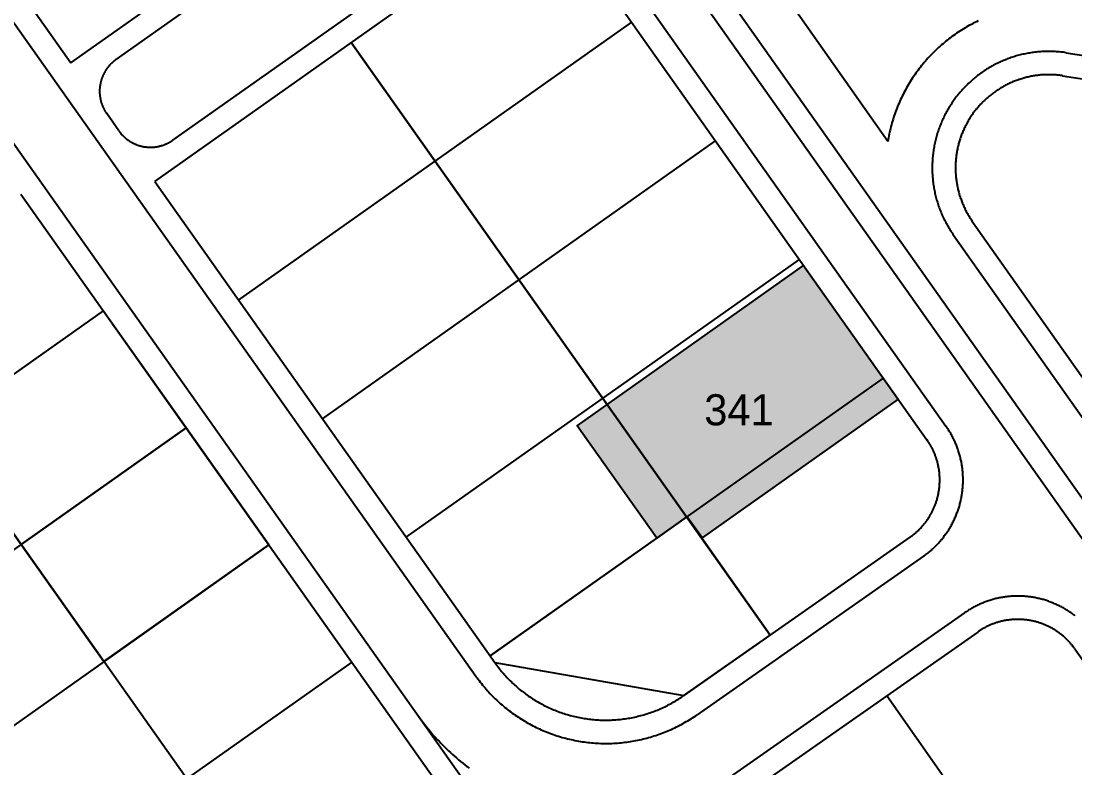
# Model space of a CAD drawing. Header units: metres. Extents: x 680594 to 684853, y 828874 to 830078.
# Drawn here: x 681074.2 to 681209.9, y 829578 to 829674.2 of the extents above; entities that cross this region are included whole.
import ezdxf
from ezdxf.enums import TextEntityAlignment as Align

# ---------------------------------------------------------------- set-up
doc = ezdxf.new("R2010")
doc.units = ezdxf.units.M
for name, color, linetype in [('PLOT_LINES', 7, 'Continuous'), ('PLOT_NUMBERS', 7, 'Continuous'), ('SELECTED_PLOTS', 3, 'Continuous')]:
    doc.layers.add(name, color=color, linetype=linetype)

msp = doc.modelspace()

# ---------------------------------------------------------------- hatches: boundary and pattern name
at = {"layer": 'SELECTED_PLOTS'}
h = msp.add_hatch(color=3, dxfattribs=at)
h.dxf.hatch_style = 1
h.paths.add_polyline_path([(681161.85, 829607.64), (681159.97, 829610.3), (681159.9, 829610.4), (681159.87, 829610.38), (681156.01, 829607.62), (681145.77, 829622.07), (681174.91, 829642.72), (681187.1, 829625.52)])

# ---------------------------------------------------------------- linework, layer by layer
at = {"layer": 'PLOT_LINES'}
for points in [[(681126.78, 829731.66), (681421.66, 829314.5)], [(681124.27, 829730.01), (681419.09, 829312.94)], [(681119.37, 829726.56), (681193.25, 829622.03)], [(681080.59, 829668.81), (681131.22, 829704.6)], [(681086.41, 829669.24), (681128.87, 829699.26)], [(681062.87, 829693.88), (681080.59, 829668.81)], [(681060.42, 829692.15), (681132.73, 829589.85)], [(681091.39, 829653.54), (681142.01, 829689.33)], [(681142.01, 829689.33), (681190.8, 829620.3)], [(681093.74, 829658.87), (681136.2, 829688.89)], [(681053.07, 829686.95), (681133.21, 829573.58)], [(681185.76, 829658.7), (681166.87, 829685.57)], [(681197.39, 829674.23), (681197.17, 829674.12), (681196.95, 829674.01), (681196.73, 829673.9), (681196.52, 829673.78), (681196.3, 829673.67), (681196.08, 829673.55), (681195.87, 829673.42), (681195.66, 829673.3), (681195.45, 829673.17), (681195.24, 829673.04), (681195.03, 829672.91), (681194.83, 829672.77), (681194.62, 829672.63), (681194.42, 829672.49), (681194.22, 829672.35), (681194.02, 829672.21), (681193.83, 829672.06), (681193.63, 829671.91), (681193.44, 829671.76), (681193.24, 829671.6), (681193.05, 829671.45), (681192.87, 829671.29), (681192.68, 829671.13), (681192.5, 829670.97), (681192.31, 829670.8), (681192.13, 829670.63), (681191.95, 829670.46), (681191.78, 829670.29), (681191.6, 829670.12), (681191.43, 829669.94), (681191.26, 829669.77), (681191.09, 829669.59), (681190.92, 829669.41), (681190.76, 829669.22), (681190.6, 829669.04), (681190.44, 829668.85), (681190.28, 829668.66), (681190.12, 829668.47), (681189.97, 829668.28), (681189.82, 829668.09), (681189.67, 829667.89), (681189.53, 829667.69), (681189.38, 829667.49), (681189.24, 829667.29), (681189.1, 829667.09), (681188.96, 829666.88), (681188.83, 829666.68), (681188.7, 829666.47), (681188.57, 829666.26), (681188.44, 829666.05), (681188.32, 829665.84), (681188.19, 829665.62), (681188.07, 829665.41), (681187.96, 829665.19), (681187.84, 829664.98), (681187.73, 829664.76), (681187.62, 829664.54), (681187.51, 829664.31), (681187.41, 829664.09), (681187.31, 829663.87), (681187.21, 829663.64), (681187.11, 829663.42), (681187.02, 829663.19), (681186.93, 829662.96), (681186.84, 829662.73), (681186.75, 829662.5), (681186.67, 829662.27), (681186.59, 829662.04), (681186.51, 829661.8), (681186.44, 829661.57), (681186.36, 829661.33), (681186.3, 829661.1), (681186.23, 829660.86), (681186.16, 829660.62), (681186.1, 829660.38), (681186.05, 829660.14), (681185.99, 829659.9), (681185.94, 829659.66), (681185.89, 829659.42), (681185.84, 829659.18), (681185.8, 829658.94), (681185.76, 829658.7)], [(681102.18, 829638.27), (681152.81, 829674.06)], [(681116.7, 829671.43), (681170.63, 829595.14)], [(681170.63, 829595.14), (681116.7, 829671.43)], [(681208.72, 829670.13), (681208.55, 829670.16), (681208.37, 829670.18), (681208.2, 829670.2), (681208.03, 829670.22), (681207.85, 829670.24), (681207.68, 829670.25), (681207.5, 829670.26), (681207.33, 829670.27), (681207.15, 829670.28), (681206.98, 829670.29), (681206.8, 829670.3), (681206.63, 829670.3), (681206.45, 829670.3), (681206.28, 829670.3), (681206.1, 829670.29), (681205.93, 829670.29), (681205.75, 829670.28), (681205.58, 829670.27), (681205.4, 829670.26), (681205.23, 829670.25), (681205.05, 829670.23), (681204.88, 829670.21), (681204.7, 829670.19), (681204.53, 829670.17), (681204.36, 829670.15), (681204.18, 829670.12), (681204.01, 829670.09), (681203.84, 829670.06), (681203.67, 829670.03), (681203.49, 829670), (681203.32, 829669.96), (681203.15, 829669.93), (681202.98, 829669.89), (681202.81, 829669.84), (681202.64, 829669.8), (681202.47, 829669.75), (681202.3, 829669.71), (681202.13, 829669.66), (681201.97, 829669.6), (681201.8, 829669.55), (681201.63, 829669.5), (681201.47, 829669.44), (681201.3, 829669.38), (681201.14, 829669.32), (681200.98, 829669.25), (681200.81, 829669.19), (681200.65, 829669.12), (681200.49, 829669.05), (681200.33, 829668.98), (681200.17, 829668.91), (681200.01, 829668.83), (681199.86, 829668.76), (681199.7, 829668.68), (681199.54, 829668.6), (681199.39, 829668.52), (681199.23, 829668.43), (681199.08, 829668.35), (681198.93, 829668.26), (681198.78, 829668.17), (681198.63, 829668.08), (681198.48, 829667.99), (681198.33, 829667.89), (681198.19, 829667.8), (681198.04, 829667.7), (681197.9, 829667.6), (681197.75, 829667.5), (681197.61, 829667.4), (681197.47, 829667.29), (681197.33, 829667.19), (681197.19, 829667.08), (681197.06, 829666.97), (681196.92, 829666.86), (681196.79, 829666.75), (681196.65, 829666.63), (681196.52, 829666.52), (681196.39, 829666.4), (681196.26, 829666.28), (681196.13, 829666.16), (681196.01, 829666.04), (681195.88, 829665.92), (681195.76, 829665.79), (681195.64, 829665.67), (681195.52, 829665.54), (681195.4, 829665.41), (681195.28, 829665.28), (681195.17, 829665.15), (681195.05, 829665.02), (681194.94, 829664.88), (681194.83, 829664.75), (681194.72, 829664.61), (681194.61, 829664.47), (681194.5, 829664.33), (681194.4, 829664.19), (681194.3, 829664.05), (681194.19, 829663.91), (681194.09, 829663.76), (681194, 829663.62), (681193.9, 829663.47), (681193.81, 829663.32), (681193.71, 829663.17), (681193.62, 829663.02), (681193.53, 829662.87), (681193.44, 829662.72), (681193.36, 829662.57), (681193.27, 829662.42), (681193.19, 829662.26), (681193.11, 829662.11), (681193.03, 829661.95), (681192.96, 829661.79), (681192.88, 829661.63), (681192.81, 829661.47), (681192.74, 829661.31), (681192.67, 829661.15), (681192.6, 829660.99), (681192.54, 829660.83), (681192.47, 829660.67), (681192.41, 829660.5), (681192.35, 829660.34), (681192.29, 829660.17), (681192.24, 829660.01), (681192.18, 829659.84), (681192.13, 829659.67), (681192.08, 829659.5), (681192.03, 829659.33), (681191.99, 829659.17), (681191.94, 829659), (681191.9, 829658.83), (681191.86, 829658.66), (681191.82, 829658.48), (681191.79, 829658.31), (681191.75, 829658.14), (681191.72, 829657.97), (681191.69, 829657.8), (681191.66, 829657.62), (681191.63, 829657.45), (681191.61, 829657.28), (681191.59, 829657.1), (681191.57, 829656.93), (681191.55, 829656.75), (681191.53, 829656.58), (681191.52, 829656.41), (681191.51, 829656.23), (681191.5, 829656.06), (681191.49, 829655.88), (681191.48, 829655.71), (681191.48, 829655.53), (681191.48, 829655.36), (681191.48, 829655.18), (681191.48, 829655.01), (681191.49, 829654.83), (681191.49, 829654.65), (681191.5, 829654.48), (681191.51, 829654.3), (681191.52, 829654.13), (681191.54, 829653.96), (681191.56, 829653.78), (681191.57, 829653.61), (681191.6, 829653.43), (681191.62, 829653.26), (681191.64, 829653.09), (681191.67, 829652.91), (681191.7, 829652.74), (681191.73, 829652.57), (681191.76, 829652.4), (681191.8, 829652.22), (681191.83, 829652.05), (681191.87, 829651.88), (681191.91, 829651.71), (681191.96, 829651.54), (681192, 829651.37), (681192.05, 829651.2), (681192.1, 829651.03), (681192.15, 829650.87), (681192.2, 829650.7), (681192.26, 829650.53), (681192.31, 829650.37), (681192.37, 829650.2), (681192.43, 829650.04), (681192.49, 829649.87), (681192.56, 829649.71), (681192.62, 829649.55), (681192.69, 829649.39), (681192.76, 829649.23), (681192.83, 829649.07), (681192.91, 829648.91), (681192.98, 829648.75), (681193.06, 829648.59), (681193.14, 829648.44), (681193.22, 829648.28), (681193.3, 829648.13), (681193.39, 829647.97), (681193.48, 829647.82), (681193.56, 829647.67), (681193.65, 829647.52), (681193.75, 829647.37), (681193.84, 829647.22), (681193.93, 829647.08), (681194.03, 829646.93), (681194.13, 829646.78), (681194.23, 829646.64)], [(681208.72, 829670.13), (681496.08, 829626.68)], [(681086.41, 829669.24), (681086.36, 829669.21), (681086.31, 829669.18), (681086.27, 829669.14), (681086.22, 829669.1), (681086.17, 829669.07), (681086.13, 829669.03), (681086.08, 829668.99), (681086.04, 829668.96), (681085.99, 829668.92), (681085.95, 829668.88), (681085.91, 829668.84), (681085.86, 829668.8), (681085.82, 829668.76), (681085.78, 829668.72), (681085.74, 829668.68), (681085.7, 829668.64), (681085.66, 829668.59), (681085.62, 829668.55), (681085.58, 829668.51), (681085.54, 829668.46), (681085.5, 829668.42), (681085.46, 829668.37), (681085.42, 829668.33), (681085.39, 829668.28), (681085.35, 829668.24), (681085.31, 829668.19), (681085.28, 829668.14), (681085.24, 829668.1), (681085.21, 829668.05), (681085.18, 829668), (681085.14, 829667.95), (681085.11, 829667.9), (681085.08, 829667.85), (681085.05, 829667.8), (681085.02, 829667.75), (681084.99, 829667.7), (681084.96, 829667.65), (681084.93, 829667.6), (681084.9, 829667.55), (681084.87, 829667.5), (681084.85, 829667.45), (681084.82, 829667.4), (681084.79, 829667.34), (681084.77, 829667.29), (681084.74, 829667.24), (681084.72, 829667.18), (681084.7, 829667.13), (681084.67, 829667.08), (681084.65, 829667.02), (681084.63, 829666.97), (681084.61, 829666.91), (681084.59, 829666.86), (681084.57, 829666.8), (681084.55, 829666.75), (681084.53, 829666.69), (681084.51, 829666.63), (681084.5, 829666.58), (681084.48, 829666.52), (681084.47, 829666.47), (681084.45, 829666.41), (681084.44, 829666.35), (681084.42, 829666.3), (681084.41, 829666.24), (681084.4, 829666.18), (681084.39, 829666.12), (681084.38, 829666.07), (681084.37, 829666.01), (681084.36, 829665.95), (681084.35, 829665.89), (681084.34, 829665.83), (681084.33, 829665.78), (681084.32, 829665.72), (681084.32, 829665.66), (681084.31, 829665.6), (681084.31, 829665.54), (681084.3, 829665.48), (681084.3, 829665.43), (681084.3, 829665.37), (681084.3, 829665.31), (681084.29, 829665.25), (681084.29, 829665.19), (681084.29, 829665.13), (681084.29, 829665.07), (681084.3, 829665.02), (681084.3, 829664.96), (681084.3, 829664.9), (681084.3, 829664.84), (681084.31, 829664.78), (681084.31, 829664.72), (681084.32, 829664.66), (681084.32, 829664.61), (681084.33, 829664.55), (681084.34, 829664.49), (681084.35, 829664.43), (681084.36, 829664.37), (681084.37, 829664.32), (681084.38, 829664.26), (681084.39, 829664.2), (681084.4, 829664.14), (681084.41, 829664.09), (681084.42, 829664.03), (681084.44, 829663.97), (681084.45, 829663.92), (681084.47, 829663.86), (681084.48, 829663.8), (681084.5, 829663.75), (681084.51, 829663.69), (681084.53, 829663.63), (681084.55, 829663.58), (681084.57, 829663.52), (681084.59, 829663.47), (681084.61, 829663.41), (681084.63, 829663.36), (681084.65, 829663.3), (681084.67, 829663.25), (681084.7, 829663.19), (681084.72, 829663.14), (681084.74, 829663.09), (681084.77, 829663.03), (681084.79, 829662.98), (681084.82, 829662.93), (681084.85, 829662.88), (681084.87, 829662.82), (681084.9, 829662.77), (681084.93, 829662.72), (681084.96, 829662.67), (681084.99, 829662.62), (681085.02, 829662.57), (681085.05, 829662.52), (681085.08, 829662.47), (681085.11, 829662.42), (681085.14, 829662.37), (681085.18, 829662.32), (681085.21, 829662.28)], [(681208.27, 829667.16), (681208.13, 829667.18), (681208, 829667.2), (681207.86, 829667.22), (681207.72, 829667.23), (681207.58, 829667.25), (681207.44, 829667.26), (681207.3, 829667.27), (681207.16, 829667.28), (681207.02, 829667.29), (681206.88, 829667.29), (681206.74, 829667.3), (681206.6, 829667.3), (681206.46, 829667.3), (681206.32, 829667.3), (681206.18, 829667.3), (681206.04, 829667.29), (681205.9, 829667.28), (681205.76, 829667.28), (681205.62, 829667.27), (681205.48, 829667.26), (681205.34, 829667.24), (681205.2, 829667.23), (681205.06, 829667.21), (681204.92, 829667.2), (681204.78, 829667.18), (681204.64, 829667.16), (681204.5, 829667.14), (681204.37, 829667.11), (681204.23, 829667.09), (681204.09, 829667.06), (681203.95, 829667.03), (681203.82, 829667), (681203.68, 829666.97), (681203.54, 829666.93), (681203.41, 829666.9), (681203.27, 829666.86), (681203.14, 829666.82), (681203, 829666.78), (681202.87, 829666.74), (681202.74, 829666.7), (681202.6, 829666.66), (681202.47, 829666.61), (681202.34, 829666.56), (681202.21, 829666.51), (681202.08, 829666.46), (681201.95, 829666.41), (681201.82, 829666.36), (681201.69, 829666.3), (681201.56, 829666.24), (681201.43, 829666.19), (681201.31, 829666.13), (681201.18, 829666.07), (681201.05, 829666), (681200.93, 829665.94), (681200.81, 829665.87), (681200.68, 829665.81), (681200.56, 829665.74), (681200.44, 829665.67), (681200.32, 829665.6), (681200.2, 829665.52), (681200.08, 829665.45), (681199.96, 829665.37), (681199.84, 829665.3), (681199.73, 829665.22), (681199.61, 829665.14), (681199.5, 829665.06), (681199.38, 829664.98), (681199.27, 829664.89), (681199.16, 829664.81), (681199.05, 829664.72), (681198.94, 829664.64), (681198.83, 829664.55), (681198.72, 829664.46), (681198.62, 829664.37), (681198.51, 829664.27), (681198.41, 829664.18), (681198.3, 829664.08), (681198.2, 829663.99), (681198.1, 829663.89), (681198, 829663.79), (681197.9, 829663.69), (681197.81, 829663.59), (681197.71, 829663.49), (681197.61, 829663.39), (681197.52, 829663.28), (681197.43, 829663.18), (681197.34, 829663.07), (681197.25, 829662.96), (681197.16, 829662.86), (681197.07, 829662.75), (681196.98, 829662.64), (681196.9, 829662.52), (681196.81, 829662.41), (681196.73, 829662.3), (681196.65, 829662.18), (681196.57, 829662.07), (681196.49, 829661.95), (681196.42, 829661.84), (681196.34, 829661.72), (681196.27, 829661.6), (681196.19, 829661.48), (681196.12, 829661.36), (681196.05, 829661.24), (681195.98, 829661.12), (681195.92, 829660.99), (681195.85, 829660.87), (681195.79, 829660.74), (681195.72, 829660.62), (681195.66, 829660.49), (681195.6, 829660.37), (681195.54, 829660.24), (681195.49, 829660.11), (681195.43, 829659.98), (681195.38, 829659.85), (681195.32, 829659.72), (681195.27, 829659.59), (681195.22, 829659.46), (681195.18, 829659.33), (681195.13, 829659.2), (681195.08, 829659.06), (681195.04, 829658.93), (681195, 829658.8), (681194.96, 829658.66), (681194.92, 829658.53), (681194.88, 829658.39), (681194.85, 829658.26), (681194.82, 829658.12), (681194.78, 829657.98), (681194.75, 829657.85), (681194.72, 829657.71), (681194.7, 829657.57), (681194.67, 829657.44), (681194.65, 829657.3), (681194.62, 829657.16), (681194.6, 829657.02), (681194.58, 829656.88), (681194.57, 829656.74), (681194.55, 829656.6), (681194.54, 829656.46), (681194.52, 829656.32), (681194.51, 829656.18), (681194.5, 829656.04), (681194.49, 829655.9), (681194.49, 829655.76), (681194.48, 829655.62), (681194.48, 829655.48), (681194.48, 829655.34), (681194.48, 829655.2), (681194.48, 829655.06), (681194.48, 829654.92), (681194.49, 829654.78), (681194.5, 829654.64), (681194.51, 829654.5), (681194.52, 829654.36), (681194.53, 829654.22), (681194.54, 829654.08), (681194.56, 829653.95), (681194.57, 829653.81), (681194.59, 829653.67), (681194.61, 829653.53), (681194.63, 829653.39), (681194.65, 829653.25), (681194.68, 829653.11), (681194.71, 829652.98), (681194.73, 829652.84), (681194.76, 829652.7), (681194.79, 829652.56), (681194.83, 829652.43), (681194.86, 829652.29), (681194.9, 829652.16), (681194.94, 829652.02), (681194.97, 829651.89), (681195.01, 829651.75), (681195.06, 829651.62), (681195.1, 829651.49), (681195.15, 829651.35), (681195.19, 829651.22), (681195.24, 829651.09), (681195.29, 829650.96), (681195.34, 829650.83), (681195.4, 829650.7), (681195.45, 829650.57), (681195.51, 829650.44), (681195.56, 829650.31), (681195.62, 829650.19), (681195.68, 829650.06), (681195.74, 829649.93), (681195.81, 829649.81), (681195.87, 829649.69), (681195.94, 829649.56), (681196.01, 829649.44), (681196.08, 829649.32), (681196.15, 829649.2), (681196.22, 829649.08), (681196.29, 829648.96), (681196.37, 829648.84), (681196.44, 829648.72), (681196.52, 829648.6), (681196.6, 829648.49), (681196.68, 829648.37)], [(681208.27, 829667.16), (681495.63, 829623.72)], [(681086.77, 829660.07), (681085.21, 829662.28)], [(681086.77, 829660.07), (681086.8, 829660.02), (681086.84, 829659.98), (681086.87, 829659.93), (681086.91, 829659.88), (681086.94, 829659.84), (681086.98, 829659.79), (681087.02, 829659.75), (681087.05, 829659.7), (681087.09, 829659.66), (681087.13, 829659.62), (681087.17, 829659.57), (681087.21, 829659.53), (681087.25, 829659.49), (681087.29, 829659.45), (681087.33, 829659.41), (681087.37, 829659.37), (681087.42, 829659.32), (681087.46, 829659.29), (681087.5, 829659.25), (681087.54, 829659.21), (681087.59, 829659.17), (681087.63, 829659.13), (681087.68, 829659.09), (681087.72, 829659.06), (681087.77, 829659.02), (681087.81, 829658.99), (681087.86, 829658.95), (681087.91, 829658.92), (681087.95, 829658.88), (681088, 829658.85), (681088.05, 829658.82), (681088.1, 829658.78), (681088.15, 829658.75), (681088.2, 829658.72), (681088.25, 829658.69), (681088.3, 829658.66), (681088.35, 829658.63), (681088.4, 829658.6), (681088.45, 829658.57), (681088.5, 829658.55), (681088.55, 829658.52), (681088.6, 829658.49), (681088.65, 829658.47), (681088.71, 829658.44), (681088.76, 829658.42), (681088.81, 829658.39), (681088.86, 829658.37), (681088.92, 829658.35), (681088.97, 829658.32), (681089.03, 829658.3), (681089.08, 829658.28), (681089.13, 829658.26), (681089.19, 829658.24), (681089.24, 829658.22), (681089.3, 829658.2), (681089.36, 829658.19), (681089.41, 829658.17), (681089.47, 829658.15), (681089.52, 829658.14), (681089.58, 829658.12), (681089.64, 829658.11), (681089.69, 829658.09), (681089.75, 829658.08), (681089.81, 829658.07), (681089.86, 829658.06), (681089.92, 829658.04), (681089.98, 829658.03), (681090.03, 829658.02), (681090.09, 829658.02), (681090.15, 829658.01), (681090.21, 829658), (681090.26, 829657.99), (681090.32, 829657.99), (681090.38, 829657.98), (681090.44, 829657.97), (681090.5, 829657.97), (681090.55, 829657.97), (681090.61, 829657.96), (681090.67, 829657.96), (681090.73, 829657.96), (681090.79, 829657.96), (681090.84, 829657.96), (681090.9, 829657.96), (681090.96, 829657.96), (681091.02, 829657.96), (681091.08, 829657.96), (681091.14, 829657.97), (681091.19, 829657.97), (681091.25, 829657.97), (681091.31, 829657.98), (681091.37, 829657.98), (681091.43, 829657.99), (681091.48, 829658), (681091.54, 829658), (681091.6, 829658.01), (681091.66, 829658.02), (681091.71, 829658.03), (681091.77, 829658.04), (681091.83, 829658.05), (681091.88, 829658.06), (681091.94, 829658.08), (681092, 829658.09), (681092.05, 829658.1), (681092.11, 829658.12), (681092.17, 829658.13), (681092.22, 829658.15), (681092.28, 829658.17), (681092.33, 829658.18), (681092.39, 829658.2), (681092.45, 829658.22), (681092.5, 829658.24), (681092.56, 829658.26), (681092.61, 829658.28), (681092.66, 829658.3), (681092.72, 829658.32), (681092.77, 829658.34), (681092.83, 829658.36), (681092.88, 829658.39), (681092.93, 829658.41), (681092.98, 829658.43), (681093.04, 829658.46), (681093.09, 829658.49), (681093.14, 829658.51), (681093.19, 829658.54), (681093.24, 829658.57), (681093.3, 829658.59), (681093.35, 829658.62), (681093.4, 829658.65), (681093.45, 829658.68), (681093.5, 829658.71), (681093.54, 829658.74), (681093.59, 829658.78), (681093.64, 829658.81), (681093.69, 829658.84), (681093.74, 829658.87)], [(681112.97, 829623), (681163.6, 829658.79)], [(681091.39, 829653.54), (681135.18, 829591.59)], [(681074.17, 829651.9), (681127.41, 829576.58)], [(681196.68, 829648.37), (681356.85, 829421.78)], [(681194.23, 829646.64), (681194.18, 829646.71)], [(681194.23, 829646.64), (681354.4, 829420.05)], [(681123.77, 829607.73), (681174.4, 829643.51)], [(681084.77, 829636.91), (681042.31, 829606.9)], [(681052.88, 829636.99), (681116.84, 829546.49)], [(681095.43, 829621.83), (681084.77, 829636.91), (681063.54, 829621.91), (681074.2, 829606.82), (681095.43, 829621.83)], [(681134.56, 829592.46), (681185.19, 829628.24)], [(681095.43, 829621.83), (681052.97, 829591.82)], [(681095.43, 829621.83), (681074.2, 829606.82), (681084.86, 829591.74), (681106.09, 829606.75), (681095.43, 829621.83)], [(681190.34, 829605.28), (681190.45, 829605.36), (681190.57, 829605.44), (681190.68, 829605.53), (681190.79, 829605.61), (681190.9, 829605.7), (681191.01, 829605.78), (681191.12, 829605.87), (681191.22, 829605.96), (681191.33, 829606.05), (681191.44, 829606.15), (681191.54, 829606.24), (681191.64, 829606.34), (681191.74, 829606.43), (681191.84, 829606.53), (681191.94, 829606.63), (681192.04, 829606.73), (681192.14, 829606.83), (681192.24, 829606.93), (681192.33, 829607.03), (681192.42, 829607.14), (681192.52, 829607.24), (681192.61, 829607.35), (681192.7, 829607.46), (681192.79, 829607.56), (681192.87, 829607.67), (681192.96, 829607.78), (681193.04, 829607.9), (681193.13, 829608.01), (681193.21, 829608.12), (681193.29, 829608.24), (681193.37, 829608.35), (681193.45, 829608.47), (681193.53, 829608.58), (681193.6, 829608.7), (681193.68, 829608.82), (681193.75, 829608.94), (681193.82, 829609.06), (681193.89, 829609.18), (681193.96, 829609.3), (681194.02, 829609.43), (681194.09, 829609.55), (681194.15, 829609.68), (681194.22, 829609.8), (681194.28, 829609.93), (681194.34, 829610.05), (681194.4, 829610.18), (681194.45, 829610.31), (681194.51, 829610.44), (681194.56, 829610.57), (681194.61, 829610.7), (681194.66, 829610.83), (681194.71, 829610.96), (681194.76, 829611.09), (681194.81, 829611.22), (681194.85, 829611.35), (681194.9, 829611.49), (681194.94, 829611.62), (681194.98, 829611.76), (681195.02, 829611.89), (681195.05, 829612.03), (681195.09, 829612.16), (681195.12, 829612.3), (681195.15, 829612.43), (681195.18, 829612.57), (681195.21, 829612.71), (681195.24, 829612.84), (681195.26, 829612.98), (681195.29, 829613.12), (681195.31, 829613.26), (681195.33, 829613.4), (681195.35, 829613.54), (681195.37, 829613.67), (681195.38, 829613.81), (681195.4, 829613.95), (681195.41, 829614.09), (681195.42, 829614.23), (681195.43, 829614.37), (681195.44, 829614.51), (681195.45, 829614.65), (681195.45, 829614.79), (681195.45, 829614.93), (681195.45, 829615.07), (681195.45, 829615.21), (681195.45, 829615.35), (681195.45, 829615.49), (681195.44, 829615.63), (681195.44, 829615.77), (681195.43, 829615.91), (681195.42, 829616.05), (681195.41, 829616.19), (681195.39, 829616.33), (681195.38, 829616.47), (681195.36, 829616.61), (681195.34, 829616.75), (681195.32, 829616.88), (681195.3, 829617.02), (681195.28, 829617.16), (681195.25, 829617.3), (681195.23, 829617.44), (681195.2, 829617.57), (681195.17, 829617.71), (681195.14, 829617.85), (681195.11, 829617.98), (681195.07, 829618.12), (681195.04, 829618.25), (681195, 829618.39), (681194.96, 829618.52), (681194.92, 829618.66), (681194.88, 829618.79), (681194.83, 829618.92), (681194.79, 829619.06), (681194.74, 829619.19), (681194.69, 829619.32), (681194.64, 829619.45), (681194.59, 829619.58), (681194.54, 829619.71), (681194.48, 829619.84), (681194.43, 829619.97), (681194.37, 829620.1), (681194.31, 829620.22), (681194.25, 829620.35), (681194.19, 829620.47), (681194.12, 829620.6), (681194.06, 829620.72), (681193.99, 829620.85), (681193.93, 829620.97), (681193.86, 829621.09), (681193.79, 829621.21), (681193.71, 829621.33), (681193.64, 829621.45), (681193.57, 829621.57), (681193.49, 829621.69), (681193.41, 829621.8), (681193.33, 829621.92), (681193.25, 829622.03)], [(681188.62, 829607.74), (681188.7, 829607.8), (681188.79, 829607.86), (681188.87, 829607.92), (681188.96, 829607.98), (681189.04, 829608.05), (681189.12, 829608.12), (681189.2, 829608.18), (681189.28, 829608.25), (681189.36, 829608.32), (681189.44, 829608.39), (681189.52, 829608.46), (681189.6, 829608.53), (681189.67, 829608.6), (681189.75, 829608.67), (681189.82, 829608.75), (681189.9, 829608.82), (681189.97, 829608.9), (681190.04, 829608.97), (681190.11, 829609.05), (681190.18, 829609.13), (681190.25, 829609.21), (681190.32, 829609.29), (681190.39, 829609.37), (681190.45, 829609.45), (681190.52, 829609.53), (681190.58, 829609.61), (681190.65, 829609.7), (681190.71, 829609.78), (681190.77, 829609.87), (681190.83, 829609.95), (681190.89, 829610.04), (681190.95, 829610.13), (681191.01, 829610.21), (681191.06, 829610.3), (681191.12, 829610.39), (681191.17, 829610.48), (681191.23, 829610.57), (681191.28, 829610.66), (681191.33, 829610.76), (681191.38, 829610.85), (681191.43, 829610.94), (681191.48, 829611.03), (681191.53, 829611.13), (681191.57, 829611.22), (681191.62, 829611.32), (681191.66, 829611.41), (681191.7, 829611.51), (681191.74, 829611.6), (681191.79, 829611.7), (681191.82, 829611.8), (681191.86, 829611.9), (681191.9, 829612), (681191.94, 829612.09), (681191.97, 829612.19), (681192, 829612.29), (681192.04, 829612.39), (681192.07, 829612.49), (681192.1, 829612.59), (681192.13, 829612.69), (681192.15, 829612.8), (681192.18, 829612.9), (681192.2, 829613), (681192.23, 829613.1), (681192.25, 829613.2), (681192.27, 829613.31), (681192.29, 829613.41), (681192.31, 829613.51), (681192.33, 829613.62), (681192.35, 829613.72), (681192.36, 829613.82), (681192.38, 829613.93), (681192.39, 829614.03), (681192.4, 829614.14), (681192.41, 829614.24), (681192.42, 829614.35), (681192.43, 829614.45), (681192.44, 829614.56), (681192.44, 829614.66), (681192.45, 829614.77), (681192.45, 829614.87), (681192.45, 829614.98), (681192.45, 829615.08), (681192.45, 829615.19), (681192.45, 829615.29), (681192.45, 829615.4), (681192.45, 829615.5), (681192.44, 829615.61), (681192.43, 829615.71), (681192.43, 829615.81), (681192.42, 829615.92), (681192.41, 829616.02), (681192.4, 829616.13), (681192.38, 829616.23), (681192.37, 829616.34), (681192.36, 829616.44), (681192.34, 829616.54), (681192.32, 829616.65), (681192.3, 829616.75), (681192.28, 829616.85), (681192.26, 829616.96), (681192.24, 829617.06), (681192.22, 829617.16), (681192.19, 829617.26), (681192.17, 829617.37), (681192.14, 829617.47), (681192.11, 829617.57), (681192.08, 829617.67), (681192.05, 829617.77), (681192.02, 829617.87), (681191.99, 829617.97), (681191.95, 829618.07), (681191.92, 829618.17), (681191.88, 829618.27), (681191.84, 829618.37), (681191.81, 829618.46), (681191.77, 829618.56), (681191.73, 829618.66), (681191.68, 829618.75), (681191.64, 829618.85), (681191.6, 829618.94), (681191.55, 829619.04), (681191.5, 829619.13), (681191.46, 829619.23), (681191.41, 829619.32), (681191.36, 829619.41), (681191.31, 829619.5), (681191.26, 829619.6), (681191.2, 829619.69), (681191.15, 829619.78), (681191.09, 829619.87), (681191.04, 829619.95), (681190.98, 829620.04), (681190.92, 829620.13), (681190.86, 829620.22), (681190.8, 829620.3)], [(681159.88, 829610.35), (681134.56, 829592.46), (681135.18, 829591.59), (681159.51, 829587.35), (681170.63, 829595.14), (681159.88, 829610.35)], [(681188.62, 829607.74), (681159.51, 829587.35)], [(681106.09, 829606.75), (681063.63, 829576.73)], [(681190.34, 829605.28), (681161.23, 829584.89)], [(681209.89, 829597.62), (681209.78, 829597.7), (681209.67, 829597.79), (681209.56, 829597.87), (681209.44, 829597.95), (681209.33, 829598.03), (681209.21, 829598.11), (681209.09, 829598.19), (681208.98, 829598.27), (681208.86, 829598.34), (681208.74, 829598.41), (681208.62, 829598.49), (681208.5, 829598.56), (681208.37, 829598.63), (681208.25, 829598.69), (681208.13, 829598.76), (681208, 829598.83), (681207.88, 829598.89), (681207.75, 829598.95), (681207.63, 829599.01), (681207.5, 829599.07), (681207.37, 829599.13), (681207.24, 829599.18), (681207.11, 829599.24), (681206.98, 829599.29), (681206.85, 829599.34), (681206.72, 829599.39), (681206.59, 829599.44), (681206.46, 829599.49), (681206.33, 829599.54), (681206.19, 829599.58), (681206.06, 829599.62), (681205.93, 829599.66), (681205.79, 829599.7), (681205.66, 829599.74), (681205.52, 829599.78), (681205.38, 829599.81), (681205.25, 829599.84), (681205.11, 829599.87), (681204.97, 829599.9), (681204.84, 829599.93), (681204.7, 829599.96), (681204.56, 829599.98), (681204.42, 829600.01), (681204.28, 829600.03), (681204.14, 829600.05), (681204.01, 829600.07), (681203.87, 829600.08), (681203.73, 829600.1), (681203.59, 829600.11), (681203.45, 829600.12), (681203.31, 829600.13), (681203.17, 829600.14), (681203.03, 829600.15), (681202.89, 829600.15), (681202.75, 829600.16), (681202.61, 829600.16), (681202.47, 829600.16), (681202.33, 829600.16), (681202.19, 829600.16), (681202.05, 829600.15), (681201.91, 829600.15), (681201.77, 829600.14), (681201.63, 829600.13), (681201.49, 829600.12), (681201.35, 829600.1), (681201.21, 829600.09), (681201.07, 829600.07), (681200.93, 829600.06), (681200.79, 829600.04), (681200.65, 829600.02), (681200.51, 829599.99), (681200.37, 829599.97), (681200.24, 829599.94), (681200.1, 829599.92), (681199.96, 829599.89), (681199.82, 829599.86), (681199.69, 829599.83), (681199.55, 829599.79), (681199.42, 829599.76), (681199.28, 829599.72), (681199.15, 829599.68), (681199.01, 829599.64), (681198.88, 829599.6), (681198.74, 829599.56), (681198.61, 829599.51), (681198.48, 829599.47), (681198.35, 829599.42), (681198.22, 829599.37), (681198.08, 829599.32), (681197.95, 829599.27), (681197.83, 829599.21), (681197.7, 829599.16), (681197.57, 829599.1), (681197.44, 829599.04), (681197.31, 829598.98), (681197.19, 829598.92), (681197.06, 829598.86), (681196.94, 829598.79), (681196.81, 829598.73), (681196.69, 829598.66), (681196.57, 829598.59), (681196.45, 829598.52), (681196.33, 829598.45), (681196.21, 829598.38), (681196.09, 829598.3), (681195.97, 829598.23), (681195.85, 829598.15), (681195.74, 829598.07), (681195.62, 829597.99)], [(681195.62, 829597.99), (681121.03, 829545.76)], [(681209.85, 829593.36), (681209.79, 829593.44), (681209.73, 829593.53), (681209.67, 829593.61), (681209.6, 829593.69), (681209.54, 829593.78), (681209.47, 829593.86), (681209.4, 829593.94), (681209.34, 829594.02), (681209.27, 829594.1), (681209.2, 829594.18), (681209.13, 829594.26), (681209.05, 829594.33), (681208.98, 829594.41), (681208.91, 829594.48), (681208.83, 829594.56), (681208.76, 829594.63), (681208.68, 829594.7), (681208.61, 829594.78), (681208.53, 829594.85), (681208.45, 829594.92), (681208.37, 829594.99), (681208.29, 829595.05), (681208.21, 829595.12), (681208.13, 829595.19), (681208.04, 829595.25), (681207.96, 829595.32), (681207.88, 829595.38), (681207.79, 829595.44), (681207.71, 829595.5), (681207.62, 829595.56), (681207.53, 829595.62), (681207.45, 829595.68), (681207.36, 829595.74), (681207.27, 829595.8), (681207.18, 829595.85), (681207.09, 829595.9), (681207, 829595.96), (681206.91, 829596.01), (681206.81, 829596.06), (681206.72, 829596.11), (681206.63, 829596.16), (681206.54, 829596.21), (681206.44, 829596.25), (681206.35, 829596.3), (681206.25, 829596.34), (681206.15, 829596.39), (681206.06, 829596.43), (681205.96, 829596.47), (681205.86, 829596.51), (681205.77, 829596.55), (681205.67, 829596.59), (681205.57, 829596.62), (681205.47, 829596.66), (681205.37, 829596.69), (681205.27, 829596.72), (681205.17, 829596.76), (681205.07, 829596.79), (681204.97, 829596.82), (681204.87, 829596.84), (681204.77, 829596.87), (681204.66, 829596.9), (681204.56, 829596.92), (681204.46, 829596.95), (681204.36, 829596.97), (681204.25, 829596.99), (681204.15, 829597.01), (681204.05, 829597.03), (681203.94, 829597.04), (681203.84, 829597.06), (681203.73, 829597.08), (681203.63, 829597.09), (681203.53, 829597.1), (681203.42, 829597.11), (681203.32, 829597.12), (681203.21, 829597.13), (681203.11, 829597.14), (681203, 829597.15), (681202.9, 829597.15), (681202.79, 829597.16), (681202.69, 829597.16), (681202.58, 829597.16), (681202.48, 829597.16), (681202.37, 829597.16), (681202.27, 829597.16), (681202.16, 829597.15), (681202.06, 829597.15), (681201.95, 829597.14), (681201.85, 829597.14), (681201.74, 829597.13), (681201.64, 829597.12), (681201.53, 829597.11), (681201.43, 829597.1), (681201.32, 829597.08), (681201.22, 829597.07), (681201.11, 829597.05), (681201.01, 829597.04), (681200.91, 829597.02), (681200.8, 829597), (681200.7, 829596.98), (681200.6, 829596.96), (681200.49, 829596.93), (681200.39, 829596.91), (681200.29, 829596.88), (681200.19, 829596.86), (681200.09, 829596.83), (681199.99, 829596.8), (681199.88, 829596.77), (681199.78, 829596.74), (681199.68, 829596.71), (681199.58, 829596.67), (681199.48, 829596.64), (681199.39, 829596.6), (681199.29, 829596.57), (681199.19, 829596.53), (681199.09, 829596.49), (681198.99, 829596.45), (681198.9, 829596.41), (681198.8, 829596.36), (681198.71, 829596.32), (681198.61, 829596.28), (681198.52, 829596.23), (681198.42, 829596.18), (681198.33, 829596.13), (681198.24, 829596.08), (681198.14, 829596.03), (681198.05, 829595.98), (681197.96, 829595.93), (681197.87, 829595.88), (681197.78, 829595.82), (681197.69, 829595.77), (681197.6, 829595.71), (681197.51, 829595.65), (681197.43, 829595.59), (681197.34, 829595.53)], [(681197.34, 829595.53), (681125.22, 829545.03)], [(681209.85, 829593.36), (681233.51, 829559.89)], [(681116.75, 829591.67), (681074.29, 829561.65)], [(681135.18, 829591.59), (681135.3, 829591.42), (681135.42, 829591.25), (681135.54, 829591.09), (681135.67, 829590.93), (681135.79, 829590.77), (681135.92, 829590.61), (681136.05, 829590.45), (681136.18, 829590.3), (681136.32, 829590.14), (681136.45, 829589.99), (681136.59, 829589.84), (681136.73, 829589.69), (681136.87, 829589.54), (681137.01, 829589.39), (681137.16, 829589.25), (681137.31, 829589.11), (681137.45, 829588.96), (681137.6, 829588.82), (681137.75, 829588.69), (681137.91, 829588.55), (681138.06, 829588.42), (681138.22, 829588.28), (681138.37, 829588.15), (681138.53, 829588.02), (681138.69, 829587.9), (681138.86, 829587.77), (681139.02, 829587.65), (681139.18, 829587.53), (681139.35, 829587.41), (681139.52, 829587.29), (681139.69, 829587.18), (681139.86, 829587.06), (681140.03, 829586.95), (681140.2, 829586.84), (681140.38, 829586.73), (681140.55, 829586.63), (681140.73, 829586.53), (681140.91, 829586.43), (681141.08, 829586.33), (681141.26, 829586.23), (681141.45, 829586.13), (681141.63, 829586.04), (681141.81, 829585.95), (681142, 829585.86), (681142.18, 829585.78), (681142.37, 829585.69), (681142.56, 829585.61), (681142.74, 829585.53), (681142.93, 829585.45), (681143.12, 829585.38), (681143.31, 829585.3), (681143.51, 829585.23), (681143.7, 829585.17), (681143.89, 829585.1), (681144.09, 829585.04), (681144.28, 829584.97), (681144.48, 829584.91), (681144.67, 829584.86), (681144.87, 829584.8), (681145.07, 829584.75), (681145.27, 829584.7), (681145.47, 829584.65), (681145.67, 829584.61), (681145.87, 829584.56), (681146.07, 829584.52), (681146.27, 829584.48), (681146.47, 829584.45), (681146.67, 829584.41), (681146.87, 829584.38), (681147.07, 829584.35), (681147.28, 829584.33), (681147.48, 829584.3), (681147.68, 829584.28), (681147.89, 829584.26), (681148.09, 829584.24), (681148.29, 829584.23), (681148.5, 829584.21), (681148.7, 829584.2), (681148.91, 829584.2), (681149.11, 829584.19), (681149.32, 829584.19), (681149.52, 829584.19), (681149.73, 829584.19), (681149.93, 829584.19), (681150.13, 829584.2), (681150.34, 829584.21), (681150.54, 829584.22), (681150.75, 829584.23), (681150.95, 829584.25), (681151.16, 829584.27), (681151.36, 829584.29), (681151.56, 829584.31), (681151.76, 829584.34), (681151.97, 829584.37), (681152.17, 829584.4), (681152.37, 829584.43), (681152.57, 829584.46), (681152.77, 829584.5), (681152.97, 829584.54), (681153.18, 829584.58), (681153.37, 829584.63), (681153.57, 829584.68), (681153.77, 829584.72), (681153.97, 829584.78), (681154.17, 829584.83), (681154.36, 829584.89), (681154.56, 829584.94), (681154.76, 829585.01), (681154.95, 829585.07), (681155.14, 829585.13), (681155.34, 829585.2), (681155.53, 829585.27), (681155.72, 829585.34), (681155.91, 829585.42), (681156.1, 829585.49), (681156.29, 829585.57), (681156.48, 829585.65), (681156.67, 829585.74), (681156.85, 829585.82), (681157.04, 829585.91), (681157.22, 829586), (681157.4, 829586.09), (681157.58, 829586.18), (681157.77, 829586.28), (681157.95, 829586.38), (681158.12, 829586.48), (681158.3, 829586.58), (681158.48, 829586.68), (681158.65, 829586.79), (681158.82, 829586.9), (681159, 829587.01), (681159.17, 829587.12), (681159.34, 829587.24), (681159.51, 829587.35)], [(681135.18, 829591.59), (681135.3, 829591.42), (681135.42, 829591.25), (681135.54, 829591.09), (681135.67, 829590.93), (681135.79, 829590.77), (681135.92, 829590.61), (681136.05, 829590.45), (681136.18, 829590.3), (681136.32, 829590.14), (681136.45, 829589.99), (681136.59, 829589.84), (681136.73, 829589.69), (681136.87, 829589.54), (681137.01, 829589.39), (681137.16, 829589.25), (681137.31, 829589.11), (681137.45, 829588.96), (681137.6, 829588.82), (681137.75, 829588.69), (681137.91, 829588.55), (681138.06, 829588.42), (681138.22, 829588.28), (681138.37, 829588.15), (681138.53, 829588.02), (681138.69, 829587.9), (681138.86, 829587.77), (681139.02, 829587.65), (681139.18, 829587.53), (681139.35, 829587.41), (681139.52, 829587.29), (681139.69, 829587.18), (681139.86, 829587.06), (681140.03, 829586.95), (681140.2, 829586.84), (681140.38, 829586.73), (681140.55, 829586.63), (681140.73, 829586.53), (681140.91, 829586.43), (681141.08, 829586.33), (681141.26, 829586.23), (681141.45, 829586.13), (681141.63, 829586.04), (681141.81, 829585.95), (681142, 829585.86), (681142.18, 829585.78), (681142.37, 829585.69), (681142.56, 829585.61), (681142.74, 829585.53), (681142.93, 829585.45), (681143.12, 829585.38), (681143.31, 829585.3), (681143.51, 829585.23), (681143.7, 829585.17), (681143.89, 829585.1), (681144.09, 829585.04), (681144.28, 829584.97), (681144.48, 829584.91), (681144.67, 829584.86), (681144.87, 829584.8), (681145.07, 829584.75), (681145.27, 829584.7), (681145.47, 829584.65), (681145.67, 829584.61), (681145.87, 829584.56), (681146.07, 829584.52), (681146.27, 829584.48), (681146.47, 829584.45), (681146.67, 829584.41), (681146.87, 829584.38), (681147.07, 829584.35), (681147.28, 829584.33), (681147.48, 829584.3), (681147.68, 829584.28), (681147.89, 829584.26), (681148.09, 829584.24), (681148.29, 829584.23), (681148.5, 829584.21), (681148.7, 829584.2), (681148.91, 829584.2), (681149.11, 829584.19), (681149.32, 829584.19), (681149.52, 829584.19), (681149.73, 829584.19), (681149.93, 829584.19), (681150.13, 829584.2), (681150.34, 829584.21), (681150.54, 829584.22), (681150.75, 829584.23), (681150.95, 829584.25), (681151.16, 829584.27), (681151.36, 829584.29), (681151.56, 829584.31), (681151.76, 829584.34), (681151.97, 829584.37), (681152.17, 829584.4), (681152.37, 829584.43), (681152.57, 829584.46), (681152.77, 829584.5), (681152.97, 829584.54), (681153.18, 829584.58), (681153.37, 829584.63), (681153.57, 829584.68), (681153.77, 829584.72), (681153.97, 829584.78), (681154.17, 829584.83), (681154.36, 829584.89), (681154.56, 829584.94), (681154.76, 829585.01), (681154.95, 829585.07), (681155.14, 829585.13), (681155.34, 829585.2), (681155.53, 829585.27), (681155.72, 829585.34), (681155.91, 829585.42), (681156.1, 829585.49), (681156.29, 829585.57), (681156.48, 829585.65), (681156.67, 829585.74), (681156.85, 829585.82), (681157.04, 829585.91), (681157.22, 829586), (681157.4, 829586.09), (681157.58, 829586.18), (681157.77, 829586.28), (681157.95, 829586.38), (681158.12, 829586.48), (681158.3, 829586.58), (681158.48, 829586.68), (681158.65, 829586.79), (681158.82, 829586.9), (681159, 829587.01), (681159.17, 829587.12), (681159.34, 829587.24), (681159.51, 829587.35)], [(681132.73, 829589.85), (681132.87, 829589.66), (681133.01, 829589.47), (681133.15, 829589.27), (681133.3, 829589.08), (681133.45, 829588.9), (681133.6, 829588.71), (681133.75, 829588.53), (681133.91, 829588.34), (681134.06, 829588.16), (681134.22, 829587.98), (681134.38, 829587.81), (681134.55, 829587.63), (681134.71, 829587.46), (681134.88, 829587.29), (681135.05, 829587.12), (681135.22, 829586.95), (681135.39, 829586.78), (681135.57, 829586.62), (681135.75, 829586.46), (681135.92, 829586.3), (681136.11, 829586.14), (681136.29, 829585.99), (681136.47, 829585.83), (681136.66, 829585.68), (681136.85, 829585.53), (681137.04, 829585.39), (681137.23, 829585.24), (681137.42, 829585.1), (681137.62, 829584.96), (681137.81, 829584.82), (681138.01, 829584.69), (681138.21, 829584.56), (681138.41, 829584.43), (681138.61, 829584.3), (681138.82, 829584.17), (681139.02, 829584.05), (681139.23, 829583.93), (681139.44, 829583.81), (681139.65, 829583.69), (681139.86, 829583.58), (681140.07, 829583.47), (681140.28, 829583.36), (681140.5, 829583.25), (681140.71, 829583.15), (681140.93, 829583.05), (681141.15, 829582.95), (681141.37, 829582.85), (681141.59, 829582.76), (681141.81, 829582.67), (681142.04, 829582.58), (681142.26, 829582.5), (681142.48, 829582.41), (681142.71, 829582.33), (681142.94, 829582.26), (681143.16, 829582.18), (681143.39, 829582.11), (681143.62, 829582.04), (681143.85, 829581.97), (681144.08, 829581.91), (681144.31, 829581.85), (681144.55, 829581.79), (681144.78, 829581.73), (681145.01, 829581.68), (681145.25, 829581.63), (681145.48, 829581.58), (681145.72, 829581.53), (681145.95, 829581.49), (681146.19, 829581.45), (681146.43, 829581.41), (681146.66, 829581.38), (681146.9, 829581.35), (681147.14, 829581.32), (681147.38, 829581.29), (681147.62, 829581.27), (681147.85, 829581.25), (681148.09, 829581.23), (681148.33, 829581.22), (681148.57, 829581.21), (681148.81, 829581.2), (681149.05, 829581.19), (681149.29, 829581.19), (681149.53, 829581.19), (681149.77, 829581.19), (681150.01, 829581.19), (681150.25, 829581.2), (681150.49, 829581.21), (681150.73, 829581.23), (681150.97, 829581.24), (681151.21, 829581.26), (681151.44, 829581.28), (681151.68, 829581.31), (681151.92, 829581.33), (681152.16, 829581.36), (681152.4, 829581.4), (681152.63, 829581.43), (681152.87, 829581.47), (681153.11, 829581.51), (681153.34, 829581.56), (681153.58, 829581.6), (681153.81, 829581.65), (681154.04, 829581.7), (681154.28, 829581.76), (681154.51, 829581.82), (681154.74, 829581.88), (681154.97, 829581.94), (681155.2, 829582.01), (681155.43, 829582.07), (681155.66, 829582.15), (681155.89, 829582.22), (681156.12, 829582.3), (681156.34, 829582.37), (681156.57, 829582.46), (681156.79, 829582.54), (681157.02, 829582.63), (681157.24, 829582.72), (681157.46, 829582.81), (681157.68, 829582.9), (681157.9, 829583), (681158.12, 829583.1), (681158.33, 829583.2), (681158.55, 829583.31), (681158.76, 829583.42), (681158.98, 829583.53), (681159.19, 829583.64), (681159.4, 829583.75), (681159.61, 829583.87), (681159.81, 829583.99), (681160.02, 829584.11), (681160.23, 829584.24), (681160.43, 829584.36), (681160.63, 829584.49), (681160.83, 829584.62), (681161.03, 829584.76), (681161.23, 829584.89)], [(681221.2, 829536.52), (681185.64, 829587.31)], [(681125.38, 829584.66), (681125.58, 829584.38), (681125.78, 829584.1), (681125.99, 829583.83), (681126.2, 829583.55), (681126.41, 829583.28), (681126.63, 829583.01), (681126.85, 829582.75), (681127.07, 829582.48), (681127.3, 829582.22), (681127.53, 829581.97), (681127.76, 829581.71), (681128, 829581.46), (681128.23, 829581.21), (681128.47, 829580.96), (681128.72, 829580.72), (681128.96, 829580.48), (681129.21, 829580.24), (681129.47, 829580), (681129.72, 829579.77), (681129.98, 829579.54), (681130.24, 829579.32), (681130.5, 829579.09), (681130.77, 829578.87), (681131.04, 829578.66), (681131.31, 829578.44), (681131.58, 829578.23), (681131.85, 829578.02)]]:
    msp.add_lwpolyline(points, dxfattribs=at)
at = {"layer": 'SELECTED_PLOTS', "color": 7}
msp.add_lwpolyline([(681161.85, 829607.64), (681159.97, 829610.3), (681159.9, 829610.4), (681159.87, 829610.38), (681156.01, 829607.62), (681145.77, 829622.07), (681174.91, 829642.72), (681187.1, 829625.52)], close=True, dxfattribs=at)

# ---------------------------------------------------------------- texts
at = {"layer": 'PLOT_NUMBERS', "color": 7}
msp.add_text('341', height=4, dxfattribs=at).set_placement((681166.6, 829624.15), align=Align.MIDDLE_CENTER)

doc.saveas('drawing.dxf')
